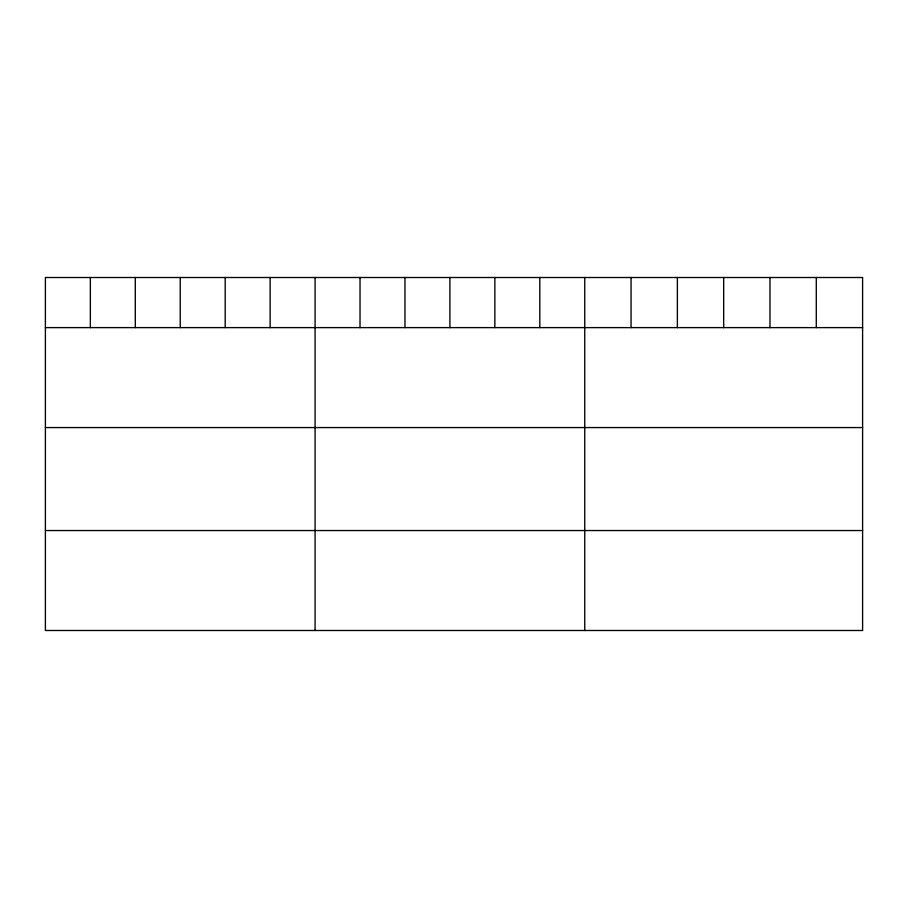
<?xml version="1.0" encoding="UTF-8"?>
<svg xmlns="http://www.w3.org/2000/svg" width="908" height="908" viewBox="0 0 908 908"><rect width="100%" height="100%" fill="white"/><g stroke="black" fill="none" stroke-linecap="round" stroke-linejoin="round"><path stroke-width="1.36" d="M862.6 327.618L862.6 630.492L45.4 630.492L45.4 277.507L862.6 277.507L862.6 327.618L45.4 327.618M45.4 427.566L862.6 427.566M45.4 530.544L862.6 530.544M816.292 277.507L816.292 327.618M769.984 277.507L769.984 327.618M723.676 277.507L723.676 327.618M677.368 277.507L677.368 327.618M631.06 277.507L631.06 327.618M584.752 277.507L584.752 630.492M539.806 277.507L539.806 327.618M494.86 277.507L494.86 327.618M449.914 277.507L449.914 327.618M404.968 277.507L404.968 327.618M360.022 277.507L360.022 327.618M315.076 277.507L315.076 630.492M270.13 277.507L270.13 327.618M225.184 277.507L225.184 327.618M180.238 277.507L180.238 327.618M135.292 277.507L135.292 327.618M90.346 277.507L90.346 327.618"/></g></svg>
